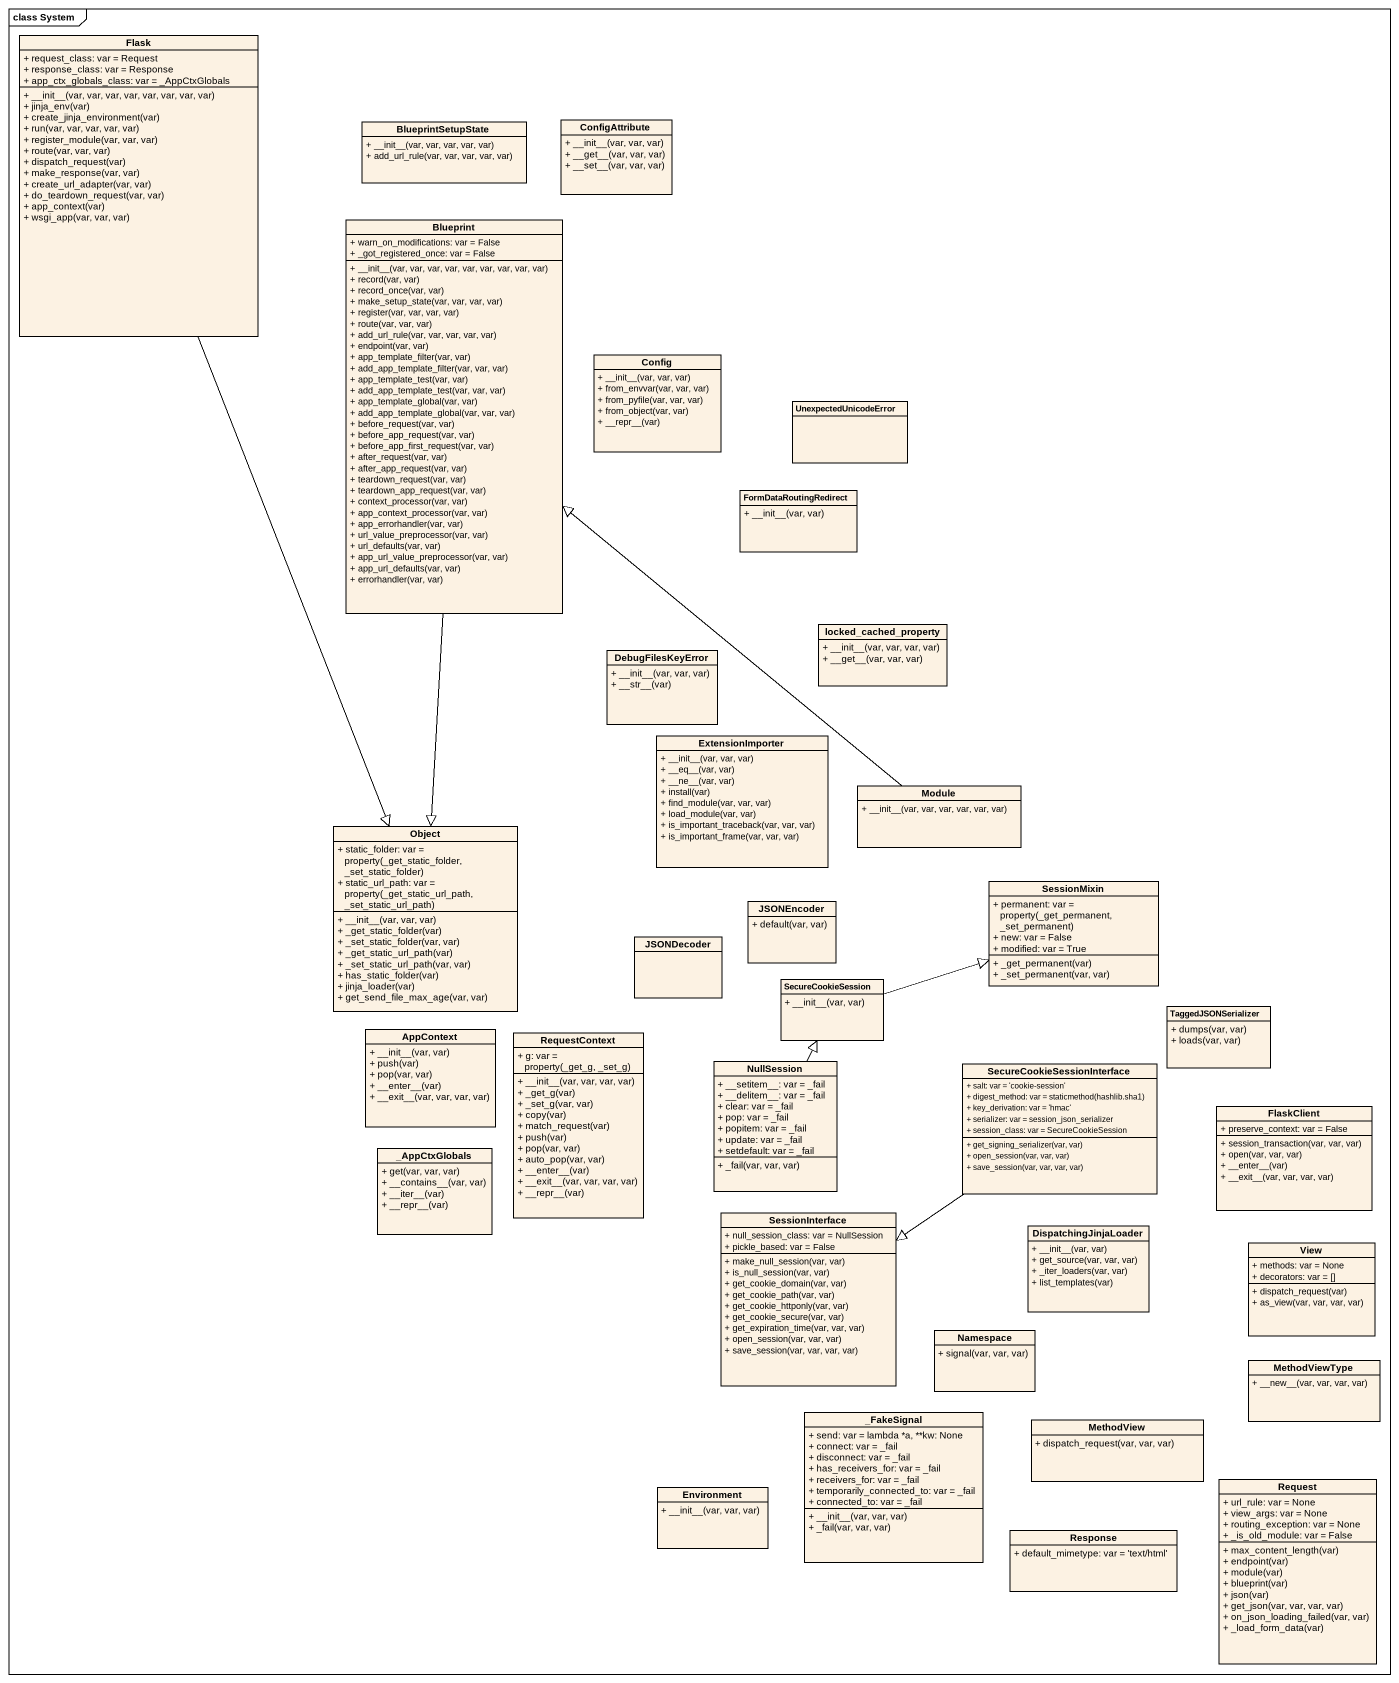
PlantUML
@startuml
mainframe class System
hide circle
hide empty members
skinparam classAttributeIconSize 0
class Flask {
  + request_class: var = Request
  + response_class: var = Response
  + app_ctx_globals_class: var = _AppCtxGlobals
  + ~__init~__(var, var, var, var, var, var, var, var)
  + jinja_env(var)
  + create_jinja_environment(var)
  + run(var, var, var, var, var)
  + register_module(var, var, var)
  + route(var, var, var)
  + dispatch_request(var)
  + make_response(var, var)
  + create_url_adapter(var, var)
  + do_teardown_request(var, var)
  + app_context(var)
  + wsgi_app(var, var, var)
}
class BlueprintSetupState {
  + ~__init~__(var, var, var, var, var)
  + add_url_rule(var, var, var, var, var)
}
class ConfigAttribute {
  + ~__init~__(var, var, var)
  + ~__get~__(var, var, var)
  + ~__set~__(var, var, var)
}
class Blueprint {
  + warn_on_modifications: var = False
  + _got_registered_once: var = False
  + ~__init~__(var, var, var, var, var, var, var, var, var)
  + record(var, var)
  + record_once(var, var)
  + make_setup_state(var, var, var, var)
  + register(var, var, var, var)
  + route(var, var, var)
  + add_url_rule(var, var, var, var, var)
  + endpoint(var, var)
  + app_template_filter(var, var)
  + add_app_template_filter(var, var, var)
  + app_template_test(var, var)
  + add_app_template_test(var, var, var)
  + app_template_global(var, var)
  + add_app_template_global(var, var, var)
  + before_request(var, var)
  + before_app_request(var, var)
  + before_app_first_request(var, var)
  + after_request(var, var)
  + after_app_request(var, var)
  + teardown_request(var, var)
  + teardown_app_request(var, var)
  + context_processor(var, var)
  + app_context_processor(var, var)
  + app_errorhandler(var, var)
  + url_value_preprocessor(var, var)
  + url_defaults(var, var)
  + app_url_value_preprocessor(var, var)
  + app_url_defaults(var, var)
  + errorhandler(var, var)
}
class Config {
  + ~__init~__(var, var, var)
  + from_envvar(var, var, var)
  + from_pyfile(var, var, var)
  + from_object(var, var)
  + ~__repr~__(var)
}
class UnexpectedUnicodeError
class FormDataRoutingRedirect {
  + ~__init~__(var, var)
}
class locked_cached_property {
  + ~__init~__(var, var, var, var)
  + ~__get~__(var, var, var)
}
class DebugFilesKeyError {
  + ~__init~__(var, var, var)
  + ~__str~__(var)
}
class ExtensionImporter {
  + ~__init~__(var, var, var)
  + ~__eq~__(var, var)
  + ~__ne~__(var, var)
  + install(var)
  + find_module(var, var, var)
  + load_module(var, var)
  + is_important_traceback(var, var, var)
  + is_important_frame(var, var, var)
}
class Module {
  + ~__init~__(var, var, var, var, var, var)
}
class "Object" as Object_ {
  {field} + static_folder: var = property(_get_static_folder, _set_static_folder)
  {field} + static_url_path: var = property(_get_static_url_path, _set_static_url_path)
  + ~__init~__(var, var, var)
  + _get_static_folder(var)
  + _set_static_folder(var, var)
  + _get_static_url_path(var)
  + _set_static_url_path(var, var)
  + has_static_folder(var)
  + jinja_loader(var)
  + get_send_file_max_age(var, var)
}
class JSONEncoder {
  + default(var, var)
}
class SessionMixin {
  {field} + permanent: var = property(_get_permanent, _set_permanent)
  + new: var = False
  + modified: var = True
  + _get_permanent(var)
  + _set_permanent(var, var)
}
class JSONDecoder
class SecureCookieSession {
  + ~__init~__(var, var)
}
class AppContext {
  + ~__init~__(var, var)
  + push(var)
  + pop(var, var)
  + ~__enter~__(var)
  + ~__exit~__(var, var, var, var)
}
class TaggedJSONSerializer {
  + dumps(var, var)
  + loads(var, var)
}
class RequestContext {
  {field} + g: var = property(_get_g, _set_g)
  + ~__init~__(var, var, var, var)
  + _get_g(var)
  + _set_g(var, var)
  + copy(var)
  + match_request(var)
  + push(var)
  + pop(var, var)
  + auto_pop(var, var)
  + ~__enter~__(var)
  + ~__exit~__(var, var, var, var)
  + ~__repr~__(var)
}
class NullSession {
  + ~__setitem~__: var = _fail
  + ~__delitem~__: var = _fail
  + clear: var = _fail
  + pop: var = _fail
  + popitem: var = _fail
  + update: var = _fail
  + setdefault: var = _fail
  + _fail(var, var, var)
}
class SecureCookieSessionInterface {
  + salt: var = 'cookie-session'
  {field} + digest_method: var = staticmethod(hashlib.sha1)
  + key_derivation: var = 'hmac'
  + serializer: var = session_json_serializer
  + session_class: var = SecureCookieSession
  + get_signing_serializer(var, var)
  + open_session(var, var, var)
  + save_session(var, var, var, var)
}
class FlaskClient {
  + preserve_context: var = False
  + session_transaction(var, var, var)
  + open(var, var, var)
  + ~__enter~__(var)
  + ~__exit~__(var, var, var, var)
}
class "_AppCtxGlobals" as AppCtxGlobals {
  + get(var, var, var)
  + ~__contains~__(var, var)
  + ~__iter~__(var)
  + ~__repr~__(var)
}
class SessionInterface {
  + null_session_class: var = NullSession
  + pickle_based: var = False
  + make_null_session(var, var)
  + is_null_session(var, var)
  + get_cookie_domain(var, var)
  + get_cookie_path(var, var)
  + get_cookie_httponly(var, var)
  + get_cookie_secure(var, var)
  + get_expiration_time(var, var, var)
  + open_session(var, var, var)
  + save_session(var, var, var, var)
}
class DispatchingJinjaLoader {
  + ~__init~__(var, var)
  + get_source(var, var, var)
  + _iter_loaders(var, var)
  + list_templates(var)
}
class View {
  + methods: var = None
  + decorators: var = []
  + dispatch_request(var)
  + as_view(var, var, var, var)
}
class "Namespace" as Namespace_ {
  + signal(var, var, var)
}
class MethodViewType {
  + ~__new~__(var, var, var, var)
}
class "_FakeSignal" as FakeSignal {
  + send: var = lambda *a, **kw: None
  + connect: var = _fail
  + disconnect: var = _fail
  + has_receivers_for: var = _fail
  + receivers_for: var = _fail
  + temporarily_connected_to: var = _fail
  + connected_to: var = _fail
  + ~__init~__(var, var, var)
  + _fail(var, var, var)
}
class MethodView {
  + dispatch_request(var, var, var)
}
class Environment {
  + ~__init~__(var, var, var)
}
class Request {
  + url_rule: var = None
  + view_args: var = None
  + routing_exception: var = None
  + _is_old_module: var = False
  + max_content_length(var)
  + endpoint(var)
  + module(var)
  + blueprint(var)
  + json(var)
  + get_json(var, var, var, var)
  + on_json_loading_failed(var, var)
  + _load_form_data(var)
}
class Response {
  + default_mimetype: var = 'text/html'
}
Flask --|> Object_
Blueprint --|> Object_
Module -up-|> Blueprint
SecureCookieSession -right-|> SessionMixin
NullSession -up-|> SecureCookieSession
SecureCookieSessionInterface --|> SessionInterface
@enduml
